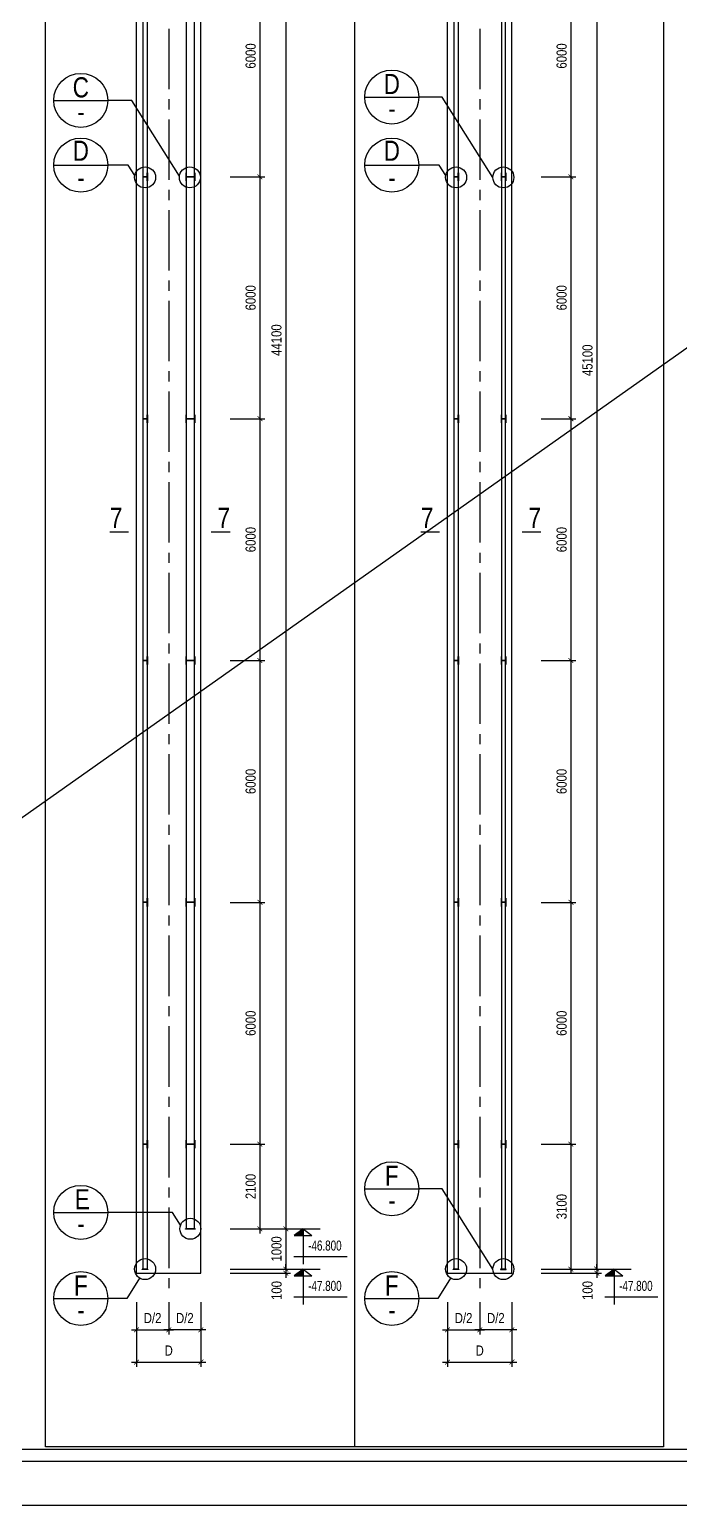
# Model space of a CAD drawing. Extents: x 171424 to 249266, y 74893 to 149166.
# Drawn here: x 200056 to 204088, y 74893 to 84048 of the extents above; entities that cross this region are included whole.
import ezdxf
from ezdxf.enums import TextEntityAlignment as Align

# ---------------------------------------------------------------- set-up
doc = ezdxf.new("R2010")
doc.units = 0
doc.header["$LTSCALE"] = 500
doc.header["$MEASUREMENT"] = 0
doc.header["$PDMODE"] = 3
doc.linetypes.add('CENTER2', pattern=[1.125, 0.75, -0.125, 0.125, -0.125])
doc.layers.get('0').update_dxf_attribs({"linetype": 'CONTINUOUS'})
doc.layers.get('DEFPOINTS').update_dxf_attribs({"linetype": 'CONTINUOUS'})
for name, color, linetype in [('01.CDC.AXIS', 160, 'CENTER2'), ('02.CDC.DIM', 1, 'CONTINUOUS'), ('03.CDC.BORDER', 3, 'CONTINUOUS'), ('06.CDC.TEXT', 2, 'CONTINUOUS'), ('10.CDC.HATCH', 9, 'CONTINUOUS'), ('11.CDC.NOTE', 8, 'CONTINUOUS'), ('CDC-KHUNGTEN', 7, 'CONTINUOUS'), ('CDC.10.HATCH', 9, 'CONTINUOUS')]:
    doc.layers.add(name, color=color, linetype=linetype)
doc.layers.add('KCS_Plotter', color=11, linetype='CONTINUOUS', plot=False)
doc.styles.add('ARIAL', font='arial.ttf', dxfattribs={"width": 0.8})
doc.dimstyles.new('DIM100-25', dxfattribs={"dimtxt": 63, "dimasz": 30, "dimexe": 30, "dimexo": 0, "dimgap": 25, "dimtad": 1, "dimdec": 0, "dimlfac": 4, "dimzin": 0, "dimdsep": 46, "dimtxsty": 'ARIAL', "dimblk": 'ARCHTICK', "dimblk1": 'ARCHTICK', "dimblk2": 'D', "dimcen": 0, "dimdle": 30, "dimclrd": 1, "dimclre": 1, "dimclrt": 2, "dimadec": 0, "dimazin": 0, "dimtfac": 1, "dimtdec": 0, "dimtix": 1, "dimtofl": 0, "dimtmove": 2, "dimatfit": 3, "dimldrblk": 'ARCHTICK', "dimfxl": 1, "dimtolj": 1, "dimtzin": 0, "dimarcsym": 0})
doc.dimstyles.new('DIM100-50', dxfattribs={"dimtxt": 63, "dimasz": 30, "dimexe": 30, "dimexo": 0, "dimgap": 40, "dimtad": 1, "dimdec": 0, "dimlfac": 2, "dimzin": 0, "dimdsep": 46, "dimtxsty": 'ARIAL', "dimblk": 'ARCHTICK', "dimcen": 0, "dimdle": 30, "dimclrd": 1, "dimclre": 1, "dimclrt": 2, "dimadec": 0, "dimazin": 0, "dimtfac": 1, "dimtdec": 0, "dimtix": 1, "dimtofl": 0, "dimtmove": 2, "dimatfit": 3, "dimldrblk": 'ARCHTICK', "dimfxl": 1, "dimtolj": 1, "dimtzin": 0, "dimarcsym": 0})

# ---------------------------------------------------------------- blocks, each defined once
blk = doc.blocks.new('_ArchTick')
at = {"color": 0, "linetype": 'ByBlock', "const_width": 0.15}
blk.add_lwpolyline([(-0.5, -0.5), (0.5, 0.5)], dxfattribs=at)
blk = doc.blocks.new('*D783')
at = {"layer": '02.CDC.DIM', "color": 1, "lineweight": -2, "transparency": 16777216}
for p, q in [((200719.6, 75990.7), (200719.6, 75752.5)), ((201119.6, 75990.7), (201119.6, 75752.5)), ((200689.6, 75782.5), (201149.6, 75782.5))]:
    blk.add_line(p, q, dxfattribs=at)
at = {"layer": 'DEFPOINTS', "color": 0, "transparency": 16777216}
for p in [(200719.6, 75990.7), (201119.6, 75990.7), (201119.6, 75782.5)]:
    blk.add_point(p, dxfattribs=at)
at = {"layer": '02.CDC.DIM', "color": 1, "lineweight": -2, "transparency": 16777216, "xscale": 30, "yscale": 30, "zscale": 30, "rotation": 180}
blk.add_blockref('_ArchTick', (200719.6, 75782.5), dxfattribs=at)
at = {"layer": '02.CDC.DIM', "color": 1, "lineweight": -2, "transparency": 16777216, "xscale": 30, "yscale": 30, "zscale": 30}
blk.add_blockref('_ArchTick', (201119.6, 75782.5), dxfattribs=at)
at = {"layer": '02.CDC.DIM', "color": 2, "transparency": 16777216, "insert": (200919.6, 75854), "char_height": 63, "attachment_point": 5, "style": 'ARIAL'}
blk.add_mtext('\\A1;D', dxfattribs=at)
blk = doc.blocks.new('*D784')
at = {"layer": '02.CDC.DIM', "color": 1, "lineweight": -2, "transparency": 16777216}
for p, q in [((200719.6, 76154.5), (200719.6, 75952.5)), ((200919.6, 76154.5), (200919.6, 75952.5)), ((200689.6, 75982.5), (200949.6, 75982.5))]:
    blk.add_line(p, q, dxfattribs=at)
at = {"layer": 'DEFPOINTS', "color": 0, "transparency": 16777216}
for p in [(200719.6, 76154.5), (200919.6, 76154.5), (200919.6, 75982.5)]:
    blk.add_point(p, dxfattribs=at)
at = {"layer": '02.CDC.DIM', "color": 1, "lineweight": -2, "transparency": 16777216, "xscale": 30, "yscale": 30, "zscale": 30, "rotation": 180}
blk.add_blockref('_ArchTick', (200719.6, 75982.5), dxfattribs=at)
at = {"layer": '02.CDC.DIM', "color": 1, "lineweight": -2, "transparency": 16777216, "xscale": 30, "yscale": 30, "zscale": 30}
blk.add_blockref('_ArchTick', (200919.6, 75982.5), dxfattribs=at)
at = {"layer": '02.CDC.DIM', "color": 2, "transparency": 16777216, "insert": (200819.6, 76055.1), "char_height": 63, "attachment_point": 5, "style": 'ARIAL'}
blk.add_mtext('\\A1;D/2', dxfattribs=at)
blk = doc.blocks.new('*D785')
at = {"layer": '02.CDC.DIM', "color": 1, "lineweight": -2, "transparency": 16777216}
for p, q in [((200919.6, 76154.5), (200919.6, 75952.5)), ((201119.6, 76154.5), (201119.6, 75952.5)), ((201149.6, 75982.5), (200889.6, 75982.5))]:
    blk.add_line(p, q, dxfattribs=at)
at = {"layer": 'DEFPOINTS', "color": 0, "transparency": 16777216}
for p in [(200919.6, 76154.5), (201119.6, 76154.5), (200919.6, 75982.5)]:
    blk.add_point(p, dxfattribs=at)
at = {"layer": '02.CDC.DIM', "color": 1, "lineweight": -2, "transparency": 16777216, "xscale": 30, "yscale": 30, "zscale": 30, "rotation": 180}
blk.add_blockref('_ArchTick', (200919.6, 75982.5), dxfattribs=at)
at = {"layer": '02.CDC.DIM', "color": 1, "lineweight": -2, "transparency": 16777216, "xscale": 30, "yscale": 30, "zscale": 30}
blk.add_blockref('_ArchTick', (201119.6, 75982.5), dxfattribs=at)
at = {"layer": '02.CDC.DIM', "color": 2, "transparency": 16777216, "insert": (201019.6, 76055.1), "char_height": 63, "attachment_point": 5, "style": 'ARIAL'}
blk.add_mtext('\\A1;D/2', dxfattribs=at)
blk = doc.blocks.new('*D788')
at = {"layer": '02.CDC.DIM', "color": 1, "lineweight": -2, "transparency": 16777216}
for p, q in [((201301, 84634.2), (201515.2, 84634.2)), ((201485.2, 84664.2), (201485.2, 83104.2)), ((201301, 83134.2), (201515.2, 83134.2))]:
    blk.add_line(p, q, dxfattribs=at)
at = {"layer": 'DEFPOINTS', "color": 0, "transparency": 16777216}
for p in [(201301, 84634.2), (201301, 83134.2), (201485.2, 83134.2)]:
    blk.add_point(p, dxfattribs=at)
at = {"layer": '02.CDC.DIM', "color": 1, "lineweight": -2, "transparency": 16777216, "xscale": 30, "yscale": 30, "zscale": 30}
for p, rotation in [((201485.2, 84634.2), 90), ((201485.2, 83134.2), 270)]:
    blk.add_blockref('_ArchTick', p, dxfattribs=dict(at, rotation=rotation))
at = {"layer": '02.CDC.DIM', "color": 2, "transparency": 16777216, "insert": (201428.1, 83884.2), "char_height": 63, "attachment_point": 5, "rotation": 90, "style": 'ARIAL'}
blk.add_mtext('\\A1;6000', dxfattribs=at)
blk = doc.blocks.new('D')
at = {"layer": '02.CDC.DIM'}
for p, q in [((-50, -50), (50, 50)), ((-86.75, 0), (86.75, 0))]:
    blk.add_line(p, q, dxfattribs=at)
blk = doc.blocks.new('*D789')
at = {"layer": '02.CDC.DIM', "color": 1, "lineweight": -2, "transparency": 16777216}
for p, q in [((201301, 83134.2), (201515.2, 83134.2)), ((201485.2, 83164.2), (201485.2, 81604.2)), ((201301, 81634.2), (201515.2, 81634.2))]:
    blk.add_line(p, q, dxfattribs=at)
at = {"layer": 'DEFPOINTS', "color": 0, "transparency": 16777216}
for p in [(201301, 83134.2), (201301, 81634.2), (201485.2, 81634.2)]:
    blk.add_point(p, dxfattribs=at)
at = {"layer": '02.CDC.DIM', "color": 1, "lineweight": -2, "transparency": 16777216, "xscale": 30, "yscale": 30, "zscale": 30}
for p, rotation in [((201485.2, 83134.2), 90), ((201485.2, 81634.2), 270)]:
    blk.add_blockref('_ArchTick', p, dxfattribs=dict(at, rotation=rotation))
at = {"layer": '02.CDC.DIM', "color": 2, "transparency": 16777216, "insert": (201428.1, 82384.2), "char_height": 63, "attachment_point": 5, "rotation": 90, "style": 'ARIAL'}
blk.add_mtext('\\A1;6000', dxfattribs=at)
blk = doc.blocks.new('*D790')
at = {"layer": '02.CDC.DIM', "color": 1, "lineweight": -2, "transparency": 16777216}
for p, q in [((201301, 81634.2), (201515.2, 81634.2)), ((201485.2, 81664.2), (201485.2, 80104.2)), ((201301, 80134.2), (201515.2, 80134.2))]:
    blk.add_line(p, q, dxfattribs=at)
at = {"layer": 'DEFPOINTS', "color": 0, "transparency": 16777216}
for p in [(201301, 81634.2), (201301, 80134.2), (201485.2, 80134.2)]:
    blk.add_point(p, dxfattribs=at)
at = {"layer": '02.CDC.DIM', "color": 1, "lineweight": -2, "transparency": 16777216, "xscale": 30, "yscale": 30, "zscale": 30}
for p, rotation in [((201485.2, 81634.2), 90), ((201485.2, 80134.2), 270)]:
    blk.add_blockref('_ArchTick', p, dxfattribs=dict(at, rotation=rotation))
at = {"layer": '02.CDC.DIM', "color": 2, "transparency": 16777216, "insert": (201428.1, 80884.2), "char_height": 63, "attachment_point": 5, "rotation": 90, "style": 'ARIAL'}
blk.add_mtext('\\A1;6000', dxfattribs=at)
blk = doc.blocks.new('*D791')
at = {"layer": '02.CDC.DIM', "color": 1, "lineweight": -2, "transparency": 16777216}
for p, q in [((201301, 80134.2), (201515.2, 80134.2)), ((201485.2, 80164.2), (201485.2, 78604.2)), ((201301, 78634.2), (201515.2, 78634.2))]:
    blk.add_line(p, q, dxfattribs=at)
at = {"layer": 'DEFPOINTS', "color": 0, "transparency": 16777216}
for p in [(201301, 80134.2), (201301, 78634.2), (201485.2, 78634.2)]:
    blk.add_point(p, dxfattribs=at)
at = {"layer": '02.CDC.DIM', "color": 1, "lineweight": -2, "transparency": 16777216, "xscale": 30, "yscale": 30, "zscale": 30}
for p, rotation in [((201485.2, 80134.2), 90), ((201485.2, 78634.2), 270)]:
    blk.add_blockref('_ArchTick', p, dxfattribs=dict(at, rotation=rotation))
at = {"layer": '02.CDC.DIM', "color": 2, "transparency": 16777216, "insert": (201428.1, 79384.2), "char_height": 63, "attachment_point": 5, "rotation": 90, "style": 'ARIAL'}
blk.add_mtext('\\A1;6000', dxfattribs=at)
blk = doc.blocks.new('*D792')
at = {"layer": '02.CDC.DIM', "color": 1, "lineweight": -2, "transparency": 16777216}
for p, q in [((201485.2, 78664.2), (201485.2, 77104.2)), ((201301, 78634.2), (201515.2, 78634.2)), ((201301, 77134.2), (201515.2, 77134.2))]:
    blk.add_line(p, q, dxfattribs=at)
at = {"layer": 'DEFPOINTS', "color": 0, "transparency": 16777216}
for p in [(201301, 78634.2), (201301, 77134.2), (201485.2, 77134.2)]:
    blk.add_point(p, dxfattribs=at)
at = {"layer": '02.CDC.DIM', "color": 1, "lineweight": -2, "transparency": 16777216, "xscale": 30, "yscale": 30, "zscale": 30}
for p, rotation in [((201485.2, 78634.2), 90), ((201485.2, 77134.2), 270)]:
    blk.add_blockref('_ArchTick', p, dxfattribs=dict(at, rotation=rotation))
at = {"layer": '02.CDC.DIM', "color": 2, "transparency": 16777216, "insert": (201428.1, 77884.2), "char_height": 63, "attachment_point": 5, "rotation": 90, "style": 'ARIAL'}
blk.add_mtext('\\A1;6000', dxfattribs=at)
blk = doc.blocks.new('*D793')
at = {"layer": '02.CDC.DIM', "color": 1, "lineweight": -2, "transparency": 16777216}
for p, q in [((201301, 77134.2), (201515.2, 77134.2)), ((201485.2, 77164.2), (201485.2, 76579.2)), ((201301, 76609.2), (201515.2, 76609.2))]:
    blk.add_line(p, q, dxfattribs=at)
at = {"layer": 'DEFPOINTS', "color": 0, "transparency": 16777216}
for p in [(201301, 77134.2), (201301, 76609.2), (201485.2, 76609.2)]:
    blk.add_point(p, dxfattribs=at)
at = {"layer": '02.CDC.DIM', "color": 1, "lineweight": -2, "transparency": 16777216, "xscale": 30, "yscale": 30, "zscale": 30}
for p, rotation in [((201485.2, 77134.2), 90), ((201485.2, 76609.2), 270)]:
    blk.add_blockref('_ArchTick', p, dxfattribs=dict(at, rotation=rotation))
at = {"layer": '02.CDC.DIM', "color": 2, "transparency": 16777216, "insert": (201428.1, 76871.7), "char_height": 63, "attachment_point": 5, "rotation": 90, "style": 'ARIAL'}
blk.add_mtext('\\A1;2100', dxfattribs=at)
blk = doc.blocks.new('*D794')
at = {"layer": '02.CDC.DIM', "color": 1, "lineweight": -2, "transparency": 16777216}
for p, q in [((201645.6, 76639.2), (201645.6, 76329.2)), ((201301, 76609.2), (201675.6, 76609.2)), ((201301, 76359.2), (201675.6, 76359.2))]:
    blk.add_line(p, q, dxfattribs=at)
at = {"layer": 'DEFPOINTS', "color": 0, "transparency": 16777216}
for p in [(201301, 76609.2), (201301, 76359.2), (201645.6, 76359.2)]:
    blk.add_point(p, dxfattribs=at)
at = {"layer": '02.CDC.DIM', "color": 1, "lineweight": -2, "transparency": 16777216, "xscale": 30, "yscale": 30, "zscale": 30}
for p, rotation in [((201645.6, 76609.2), 90), ((201645.6, 76359.2), 270)]:
    blk.add_blockref('_ArchTick', p, dxfattribs=dict(at, rotation=rotation))
at = {"layer": '02.CDC.DIM', "color": 2, "transparency": 16777216, "insert": (201588.4, 76484.2), "char_height": 63, "attachment_point": 5, "rotation": 90, "style": 'ARIAL'}
blk.add_mtext('\\A1;1000', dxfattribs=at)
blk = doc.blocks.new('*D795')
at = {"layer": '02.CDC.DIM', "color": 1, "lineweight": -2, "transparency": 16777216}
for p, q in [((201301, 76359.2), (201675.6, 76359.2)), ((201645.6, 76359.2), (201645.6, 76389.2)), ((201301, 76334.2), (201675.6, 76334.2)), ((201645.6, 76334.2), (201645.6, 76304.2))]:
    blk.add_line(p, q, dxfattribs=at)
at = {"layer": 'DEFPOINTS', "color": 0, "transparency": 16777216}
for p in [(201301, 76359.2), (201301, 76334.2), (201645.6, 76334.2)]:
    blk.add_point(p, dxfattribs=at)
at = {"layer": '02.CDC.DIM', "color": 1, "lineweight": -2, "transparency": 16777216, "xscale": 30, "yscale": 30, "zscale": 30}
for p, rotation in [((201645.6, 76359.2), 270), ((201645.6, 76334.2), 90)]:
    blk.add_blockref('_ArchTick', p, dxfattribs=dict(at, rotation=rotation))
at = {"layer": '02.CDC.DIM', "color": 2, "transparency": 16777216, "insert": (201589.1, 76226.5), "char_height": 63, "attachment_point": 5, "rotation": 90, "style": 'ARIAL'}
blk.add_mtext('\\A1;100', dxfattribs=at)
blk = doc.blocks.new('*D796')
at = {"layer": '02.CDC.DIM', "color": 1, "lineweight": -2, "transparency": 16777216}
for p, q in [((201301, 87634.2), (201675.6, 87634.2)), ((201645.6, 87664.2), (201645.6, 76579.2)), ((201301, 76609.2), (201675.6, 76609.2))]:
    blk.add_line(p, q, dxfattribs=at)
at = {"layer": 'DEFPOINTS', "color": 0, "transparency": 16777216}
for p in [(201301, 87634.2), (201301, 76609.2), (201645.6, 76609.2)]:
    blk.add_point(p, dxfattribs=at)
at = {"layer": '02.CDC.DIM', "color": 1, "lineweight": -2, "transparency": 16777216, "xscale": 30, "yscale": 30, "zscale": 30}
for p, rotation in [((201645.6, 87634.2), 90), ((201645.6, 76609.2), 270)]:
    blk.add_blockref('_ArchTick', p, dxfattribs=dict(at, rotation=rotation))
at = {"layer": '02.CDC.DIM', "color": 2, "transparency": 16777216, "insert": (201588.4, 82121.7), "char_height": 63, "attachment_point": 5, "rotation": 90, "style": 'ARIAL'}
blk.add_mtext('\\A1;44100', dxfattribs=at)
blk = doc.blocks.new('*D798')
at = {"layer": '02.CDC.DIM', "color": 1, "lineweight": -2, "transparency": 16777216}
for p, q in [((202649, 75990.7), (202649, 75752.5)), ((203049, 75990.7), (203049, 75752.5)), ((202619, 75782.5), (203079, 75782.5))]:
    blk.add_line(p, q, dxfattribs=at)
at = {"layer": 'DEFPOINTS', "color": 0, "transparency": 16777216}
for p in [(202649, 75990.7), (203049, 75990.7), (203049, 75782.5)]:
    blk.add_point(p, dxfattribs=at)
at = {"layer": '02.CDC.DIM', "color": 1, "lineweight": -2, "transparency": 16777216, "xscale": 30, "yscale": 30, "zscale": 30, "rotation": 180}
blk.add_blockref('_ArchTick', (202649, 75782.5), dxfattribs=at)
at = {"layer": '02.CDC.DIM', "color": 1, "lineweight": -2, "transparency": 16777216, "xscale": 30, "yscale": 30, "zscale": 30}
blk.add_blockref('_ArchTick', (203049, 75782.5), dxfattribs=at)
at = {"layer": '02.CDC.DIM', "color": 2, "transparency": 16777216, "insert": (202849, 75854), "char_height": 63, "attachment_point": 5, "style": 'ARIAL'}
blk.add_mtext('\\A1;D', dxfattribs=at)
blk = doc.blocks.new('*D799')
at = {"layer": '02.CDC.DIM', "color": 1, "lineweight": -2, "transparency": 16777216}
for p, q in [((202649, 76154.5), (202649, 75952.5)), ((202849, 76154.5), (202849, 75952.5)), ((202619, 75982.5), (202879, 75982.5))]:
    blk.add_line(p, q, dxfattribs=at)
at = {"layer": 'DEFPOINTS', "color": 0, "transparency": 16777216}
for p in [(202649, 76154.5), (202849, 76154.5), (202849, 75982.5)]:
    blk.add_point(p, dxfattribs=at)
at = {"layer": '02.CDC.DIM', "color": 1, "lineweight": -2, "transparency": 16777216, "xscale": 30, "yscale": 30, "zscale": 30, "rotation": 180}
blk.add_blockref('_ArchTick', (202649, 75982.5), dxfattribs=at)
at = {"layer": '02.CDC.DIM', "color": 1, "lineweight": -2, "transparency": 16777216, "xscale": 30, "yscale": 30, "zscale": 30}
blk.add_blockref('_ArchTick', (202849, 75982.5), dxfattribs=at)
at = {"layer": '02.CDC.DIM', "color": 2, "transparency": 16777216, "insert": (202749, 76055.1), "char_height": 63, "attachment_point": 5, "style": 'ARIAL'}
blk.add_mtext('\\A1;D/2', dxfattribs=at)
blk = doc.blocks.new('*D800')
at = {"layer": '02.CDC.DIM', "color": 1, "lineweight": -2, "transparency": 16777216}
for p, q in [((202849, 76154.5), (202849, 75952.5)), ((203049, 76154.5), (203049, 75952.5)), ((203079, 75982.5), (202819, 75982.5))]:
    blk.add_line(p, q, dxfattribs=at)
at = {"layer": 'DEFPOINTS', "color": 0, "transparency": 16777216}
for p in [(202849, 76154.5), (203049, 76154.5), (202849, 75982.5)]:
    blk.add_point(p, dxfattribs=at)
at = {"layer": '02.CDC.DIM', "color": 1, "lineweight": -2, "transparency": 16777216, "xscale": 30, "yscale": 30, "zscale": 30, "rotation": 180}
blk.add_blockref('_ArchTick', (202849, 75982.5), dxfattribs=at)
at = {"layer": '02.CDC.DIM', "color": 1, "lineweight": -2, "transparency": 16777216, "xscale": 30, "yscale": 30, "zscale": 30}
blk.add_blockref('_ArchTick', (203049, 75982.5), dxfattribs=at)
at = {"layer": '02.CDC.DIM', "color": 2, "transparency": 16777216, "insert": (202949, 76055.1), "char_height": 63, "attachment_point": 5, "style": 'ARIAL'}
blk.add_mtext('\\A1;D/2', dxfattribs=at)
blk = doc.blocks.new('*D803')
at = {"layer": '02.CDC.DIM', "color": 1, "lineweight": -2, "transparency": 16777216}
for p, q in [((203230.4, 84634.2), (203444.6, 84634.2)), ((203414.6, 84664.2), (203414.6, 83104.2)), ((203230.4, 83134.2), (203444.6, 83134.2))]:
    blk.add_line(p, q, dxfattribs=at)
at = {"layer": 'DEFPOINTS', "color": 0, "transparency": 16777216}
for p in [(203230.4, 84634.2), (203230.4, 83134.2), (203414.6, 83134.2)]:
    blk.add_point(p, dxfattribs=at)
at = {"layer": '02.CDC.DIM', "color": 1, "lineweight": -2, "transparency": 16777216, "xscale": 30, "yscale": 30, "zscale": 30}
for p, rotation in [((203414.6, 84634.2), 90), ((203414.6, 83134.2), 270)]:
    blk.add_blockref('_ArchTick', p, dxfattribs=dict(at, rotation=rotation))
at = {"layer": '02.CDC.DIM', "color": 2, "transparency": 16777216, "insert": (203357.5, 83884.2), "char_height": 63, "attachment_point": 5, "rotation": 90, "style": 'ARIAL'}
blk.add_mtext('\\A1;6000', dxfattribs=at)
blk = doc.blocks.new('*D804')
at = {"layer": '02.CDC.DIM', "color": 1, "lineweight": -2, "transparency": 16777216}
for p, q in [((203230.4, 83134.2), (203444.6, 83134.2)), ((203414.6, 83164.2), (203414.6, 81604.2)), ((203230.4, 81634.2), (203444.6, 81634.2))]:
    blk.add_line(p, q, dxfattribs=at)
at = {"layer": 'DEFPOINTS', "color": 0, "transparency": 16777216}
for p in [(203230.4, 83134.2), (203230.4, 81634.2), (203414.6, 81634.2)]:
    blk.add_point(p, dxfattribs=at)
at = {"layer": '02.CDC.DIM', "color": 1, "lineweight": -2, "transparency": 16777216, "xscale": 30, "yscale": 30, "zscale": 30}
for p, rotation in [((203414.6, 83134.2), 90), ((203414.6, 81634.2), 270)]:
    blk.add_blockref('_ArchTick', p, dxfattribs=dict(at, rotation=rotation))
at = {"layer": '02.CDC.DIM', "color": 2, "transparency": 16777216, "insert": (203357.5, 82384.2), "char_height": 63, "attachment_point": 5, "rotation": 90, "style": 'ARIAL'}
blk.add_mtext('\\A1;6000', dxfattribs=at)
blk = doc.blocks.new('*D805')
at = {"layer": '02.CDC.DIM', "color": 1, "lineweight": -2, "transparency": 16777216}
for p, q in [((203230.4, 81634.2), (203444.6, 81634.2)), ((203414.6, 81664.2), (203414.6, 80104.2)), ((203230.4, 80134.2), (203444.6, 80134.2))]:
    blk.add_line(p, q, dxfattribs=at)
at = {"layer": 'DEFPOINTS', "color": 0, "transparency": 16777216}
for p in [(203230.4, 81634.2), (203230.4, 80134.2), (203414.6, 80134.2)]:
    blk.add_point(p, dxfattribs=at)
at = {"layer": '02.CDC.DIM', "color": 1, "lineweight": -2, "transparency": 16777216, "xscale": 30, "yscale": 30, "zscale": 30}
for p, rotation in [((203414.6, 81634.2), 90), ((203414.6, 80134.2), 270)]:
    blk.add_blockref('_ArchTick', p, dxfattribs=dict(at, rotation=rotation))
at = {"layer": '02.CDC.DIM', "color": 2, "transparency": 16777216, "insert": (203357.5, 80884.2), "char_height": 63, "attachment_point": 5, "rotation": 90, "style": 'ARIAL'}
blk.add_mtext('\\A1;6000', dxfattribs=at)
blk = doc.blocks.new('*D806')
at = {"layer": '02.CDC.DIM', "color": 1, "lineweight": -2, "transparency": 16777216}
for p, q in [((203230.4, 80134.2), (203444.6, 80134.2)), ((203414.6, 80164.2), (203414.6, 78604.2)), ((203230.4, 78634.2), (203444.6, 78634.2))]:
    blk.add_line(p, q, dxfattribs=at)
at = {"layer": 'DEFPOINTS', "color": 0, "transparency": 16777216}
for p in [(203230.4, 80134.2), (203230.4, 78634.2), (203414.6, 78634.2)]:
    blk.add_point(p, dxfattribs=at)
at = {"layer": '02.CDC.DIM', "color": 1, "lineweight": -2, "transparency": 16777216, "xscale": 30, "yscale": 30, "zscale": 30}
for p, rotation in [((203414.6, 80134.2), 90), ((203414.6, 78634.2), 270)]:
    blk.add_blockref('_ArchTick', p, dxfattribs=dict(at, rotation=rotation))
at = {"layer": '02.CDC.DIM', "color": 2, "transparency": 16777216, "insert": (203357.5, 79384.2), "char_height": 63, "attachment_point": 5, "rotation": 90, "style": 'ARIAL'}
blk.add_mtext('\\A1;6000', dxfattribs=at)
blk = doc.blocks.new('*D807')
at = {"layer": '02.CDC.DIM', "color": 1, "lineweight": -2, "transparency": 16777216}
for p, q in [((203414.6, 78664.2), (203414.6, 77104.2)), ((203230.4, 78634.2), (203444.6, 78634.2)), ((203230.4, 77134.2), (203444.6, 77134.2))]:
    blk.add_line(p, q, dxfattribs=at)
at = {"layer": 'DEFPOINTS', "color": 0, "transparency": 16777216}
for p in [(203230.4, 78634.2), (203230.4, 77134.2), (203414.6, 77134.2)]:
    blk.add_point(p, dxfattribs=at)
at = {"layer": '02.CDC.DIM', "color": 1, "lineweight": -2, "transparency": 16777216, "xscale": 30, "yscale": 30, "zscale": 30}
for p, rotation in [((203414.6, 78634.2), 90), ((203414.6, 77134.2), 270)]:
    blk.add_blockref('_ArchTick', p, dxfattribs=dict(at, rotation=rotation))
at = {"layer": '02.CDC.DIM', "color": 2, "transparency": 16777216, "insert": (203357.5, 77884.2), "char_height": 63, "attachment_point": 5, "rotation": 90, "style": 'ARIAL'}
blk.add_mtext('\\A1;6000', dxfattribs=at)
blk = doc.blocks.new('*D808')
at = {"layer": '02.CDC.DIM', "color": 1, "lineweight": -2, "transparency": 16777216}
for p, q in [((203230.4, 77134.2), (203444.6, 77134.2)), ((203414.6, 77164.2), (203414.6, 76329.2)), ((203230.4, 76359.2), (203444.6, 76359.2))]:
    blk.add_line(p, q, dxfattribs=at)
at = {"layer": 'DEFPOINTS', "color": 0, "transparency": 16777216}
for p in [(203230.4, 77134.2), (203230.4, 76359.2), (203414.6, 76359.2)]:
    blk.add_point(p, dxfattribs=at)
at = {"layer": '02.CDC.DIM', "color": 1, "lineweight": -2, "transparency": 16777216, "xscale": 30, "yscale": 30, "zscale": 30}
for p, rotation in [((203414.6, 77134.2), 90), ((203414.6, 76359.2), 270)]:
    blk.add_blockref('_ArchTick', p, dxfattribs=dict(at, rotation=rotation))
at = {"layer": '02.CDC.DIM', "color": 2, "transparency": 16777216, "insert": (203357.5, 76746.7), "char_height": 63, "attachment_point": 5, "rotation": 90, "style": 'ARIAL'}
blk.add_mtext('\\A1;3100', dxfattribs=at)
blk = doc.blocks.new('*D809')
at = {"layer": '02.CDC.DIM', "color": 1, "lineweight": -2, "transparency": 16777216}
for p, q in [((203230.4, 76359.2), (203605, 76359.2)), ((203575, 76359.2), (203575, 76389.2)), ((203230.4, 76334.2), (203605, 76334.2)), ((203575, 76334.2), (203575, 76304.2))]:
    blk.add_line(p, q, dxfattribs=at)
at = {"layer": 'DEFPOINTS', "color": 0, "transparency": 16777216}
for p in [(203230.4, 76359.2), (203230.4, 76334.2), (203575, 76334.2)]:
    blk.add_point(p, dxfattribs=at)
at = {"layer": '02.CDC.DIM', "color": 1, "lineweight": -2, "transparency": 16777216, "xscale": 30, "yscale": 30, "zscale": 30}
for p, rotation in [((203575, 76359.2), 270), ((203575, 76334.2), 90)]:
    blk.add_blockref('_ArchTick', p, dxfattribs=dict(at, rotation=rotation))
at = {"layer": '02.CDC.DIM', "color": 2, "transparency": 16777216, "insert": (203518.5, 76226.5), "char_height": 63, "attachment_point": 5, "rotation": 90, "style": 'ARIAL'}
blk.add_mtext('\\A1;100', dxfattribs=at)
blk = doc.blocks.new('*D810')
at = {"layer": '02.CDC.DIM', "color": 1, "lineweight": -2, "transparency": 16777216}
for p, q in [((203230.4, 87634.2), (203605, 87634.2)), ((203575, 87664.2), (203575, 76329.2)), ((203230.4, 76359.2), (203605, 76359.2))]:
    blk.add_line(p, q, dxfattribs=at)
at = {"layer": 'DEFPOINTS', "color": 0, "transparency": 16777216}
for p in [(203230.4, 87634.2), (203230.4, 76359.2), (203575, 76359.2)]:
    blk.add_point(p, dxfattribs=at)
at = {"layer": '02.CDC.DIM', "color": 1, "lineweight": -2, "transparency": 16777216, "xscale": 30, "yscale": 30, "zscale": 30}
for p, rotation in [((203575, 87634.2), 90), ((203575, 76359.2), 270)]:
    blk.add_blockref('_ArchTick', p, dxfattribs=dict(at, rotation=rotation))
at = {"layer": '02.CDC.DIM', "color": 2, "transparency": 16777216, "insert": (203517.9, 81996.7), "char_height": 63, "attachment_point": 5, "rotation": 90, "style": 'ARIAL'}
blk.add_mtext('\\A1;45100', dxfattribs=at)
blk = doc.blocks.new('KHUNG A1')
at = {"layer": 'CDC-KHUNGTEN'}
blk.add_lwpolyline([(10366.22, 712.17), (10366.22, 1278.17), (9655.22, 1278.17), (9655.22, 712.17)], close=True, dxfattribs=at)
at = {"layer": 'CDC.10.HATCH', "color": 8}
blk.add_lwpolyline([(9652.22, 709.17), (10447.22, 709.17), (10447.22, 1281.17), (9652.22, 1281.17)], close=True, dxfattribs=at)
at = {"layer": 'DEFPOINTS', "color": 1}
blk.add_lwpolyline([(9617.22, 698.17), (9617.22, 1292.17), (10458.22, 1292.17), (10458.22, 698.17), (9617.22, 698.17)], close=True, dxfattribs=at)

msp = doc.modelspace()

# ---------------------------------------------------------------- linework, layer by layer
at = {"layer": '01.CDC.AXIS'}
for p, q in [((200919.6, 87990.67), (200919.6, 76219.24)), ((202849.01, 87990.67), (202849.01, 76219.24))]:
    msp.add_line(p, q, dxfattribs=at)
at = {"layer": '03.CDC.BORDER'}
for p, q in [((202072.2, 88895.41), (202072.2, 75255.83)), ((201083.86, 76609.24), (201023.86, 76609.24)), ((200755.34, 76359.24), (200790.34, 76359.24)), ((200790.34, 76359.24), (200755.34, 76359.24)), ((202684.75, 76359.24), (202719.75, 76359.24)), ((202719.75, 76359.24), (202684.75, 76359.24)), ((203013.27, 76359.24), (202978.27, 76359.24)), ((202978.27, 76359.24), (203013.27, 76359.24))]:
    msp.add_line(p, q, dxfattribs=at)
for points in [[(200155.93, 89355.41), (203988.46, 89355.41), (203988.46, 75255.83), (200155.93, 75255.83)], [(200760.34, 84634.24), (200785.34, 84634.24), (200785.34, 83134.24), (200760.34, 83134.24)], [(201078.86, 84634.24), (201028.86, 84634.24), (201028.86, 83134.24), (201078.86, 83134.24)], [(202689.75, 84634.24), (202714.75, 84634.24), (202714.75, 83134.24), (202689.75, 83134.24)], [(203008.27, 84634.24), (202983.27, 84634.24), (202983.27, 83134.24), (203008.27, 83134.24)], [(200758.42, 83109.32), (200760.34, 83109.32), (200760.34, 83159.17), (200758.42, 83159.17)], [(200760.34, 83134.24), (200785.34, 83134.24), (200785.34, 81634.24), (200760.34, 81634.24)], [(200787.26, 83109.32), (200785.34, 83109.32), (200785.34, 83159.17), (200787.26, 83159.17)], [(201026.94, 83109.32), (201028.86, 83109.32), (201028.86, 83159.17), (201026.94, 83159.17)], [(201078.86, 83134.24), (201028.86, 83134.24), (201028.86, 81634.24), (201078.86, 81634.24)], [(201080.78, 83109.32), (201078.86, 83109.32), (201078.86, 83159.17), (201080.78, 83159.17)], [(202687.83, 83109.32), (202689.75, 83109.32), (202689.75, 83159.17), (202687.83, 83159.17)], [(202689.75, 83134.24), (202714.75, 83134.24), (202714.75, 81634.24), (202689.75, 81634.24)], [(202716.67, 83109.32), (202714.75, 83109.32), (202714.75, 83159.17), (202716.67, 83159.17)], [(202981.36, 83109.32), (202983.27, 83109.32), (202983.27, 83159.17), (202981.36, 83159.17)], [(203008.27, 83134.24), (202983.27, 83134.24), (202983.27, 81634.24), (203008.27, 81634.24)], [(203010.19, 83109.32), (203008.27, 83109.32), (203008.27, 83159.17), (203010.19, 83159.17)], [(200758.42, 81609.32), (200760.34, 81609.32), (200760.34, 81659.17), (200758.42, 81659.17)], [(200760.34, 81634.24), (200785.34, 81634.24), (200785.34, 80134.24), (200760.34, 80134.24)], [(200787.26, 81609.32), (200785.34, 81609.32), (200785.34, 81659.17), (200787.26, 81659.17)], [(201026.94, 81609.32), (201028.86, 81609.32), (201028.86, 81659.17), (201026.94, 81659.17)], [(201078.86, 81634.24), (201028.86, 81634.24), (201028.86, 80134.24), (201078.86, 80134.24)], [(201080.78, 81609.32), (201078.86, 81609.32), (201078.86, 81659.17), (201080.78, 81659.17)], [(202687.83, 81609.32), (202689.75, 81609.32), (202689.75, 81659.17), (202687.83, 81659.17)], [(202689.75, 81634.24), (202714.75, 81634.24), (202714.75, 80134.24), (202689.75, 80134.24)], [(202716.67, 81609.32), (202714.75, 81609.32), (202714.75, 81659.17), (202716.67, 81659.17)], [(202981.36, 81609.32), (202983.27, 81609.32), (202983.27, 81659.17), (202981.36, 81659.17)], [(203008.27, 81634.24), (202983.27, 81634.24), (202983.27, 80134.24), (203008.27, 80134.24)], [(203010.19, 81609.32), (203008.27, 81609.32), (203008.27, 81659.17), (203010.19, 81659.17)], [(200758.42, 80109.32), (200760.34, 80109.32), (200760.34, 80159.17), (200758.42, 80159.17)], [(200760.34, 80134.24), (200785.34, 80134.24), (200785.34, 78634.24), (200760.34, 78634.24)], [(200787.26, 80109.32), (200785.34, 80109.32), (200785.34, 80159.17), (200787.26, 80159.17)], [(201026.94, 80109.32), (201028.86, 80109.32), (201028.86, 80159.17), (201026.94, 80159.17)], [(201078.86, 80134.24), (201028.86, 80134.24), (201028.86, 78634.24), (201078.86, 78634.24)], [(201080.78, 80109.32), (201078.86, 80109.32), (201078.86, 80159.17), (201080.78, 80159.17)], [(202687.83, 80109.32), (202689.75, 80109.32), (202689.75, 80159.17), (202687.83, 80159.17)], [(202689.75, 80134.24), (202714.75, 80134.24), (202714.75, 78634.24), (202689.75, 78634.24)], [(202716.67, 80109.32), (202714.75, 80109.32), (202714.75, 80159.17), (202716.67, 80159.17)], [(202981.36, 80109.32), (202983.27, 80109.32), (202983.27, 80159.17), (202981.36, 80159.17)], [(203008.27, 80134.24), (202983.27, 80134.24), (202983.27, 78634.24), (203008.27, 78634.24)], [(203010.19, 80109.32), (203008.27, 80109.32), (203008.27, 80159.17), (203010.19, 80159.17)], [(200758.42, 78609.32), (200760.34, 78609.32), (200760.34, 78659.17), (200758.42, 78659.17)], [(200787.26, 78609.32), (200785.34, 78609.32), (200785.34, 78659.17), (200787.26, 78659.17)], [(201026.94, 78609.32), (201028.86, 78609.32), (201028.86, 78659.17), (201026.94, 78659.17)], [(201080.78, 78609.32), (201078.86, 78609.32), (201078.86, 78659.17), (201080.78, 78659.17)], [(202687.83, 78609.32), (202689.75, 78609.32), (202689.75, 78659.17), (202687.83, 78659.17)], [(202716.67, 78609.32), (202714.75, 78609.32), (202714.75, 78659.17), (202716.67, 78659.17)], [(202981.36, 78609.32), (202983.27, 78609.32), (202983.27, 78659.17), (202981.36, 78659.17)], [(203010.19, 78609.32), (203008.27, 78609.32), (203008.27, 78659.17), (203010.19, 78659.17)], [(200760.34, 78634.24), (200785.34, 78634.24), (200785.34, 77134.24), (200760.34, 77134.24)], [(201078.86, 78634.24), (201028.86, 78634.24), (201028.86, 77134.24), (201078.86, 77134.24)], [(202689.75, 78634.24), (202714.75, 78634.24), (202714.75, 77134.24), (202689.75, 77134.24)], [(203008.27, 78634.24), (202983.27, 78634.24), (202983.27, 77134.24), (203008.27, 77134.24)], [(200758.42, 77109.32), (200760.34, 77109.32), (200760.34, 77159.17), (200758.42, 77159.17)], [(200787.26, 77109.32), (200785.34, 77109.32), (200785.34, 77159.17), (200787.26, 77159.17)], [(201026.94, 77109.32), (201028.86, 77109.32), (201028.86, 77159.17), (201026.94, 77159.17)], [(201080.78, 77109.32), (201078.86, 77109.32), (201078.86, 77159.17), (201080.78, 77159.17)], [(202687.83, 77109.32), (202689.75, 77109.32), (202689.75, 77159.17), (202687.83, 77159.17)], [(202716.67, 77109.32), (202714.75, 77109.32), (202714.75, 77159.17), (202716.67, 77159.17)], [(202981.36, 77109.32), (202983.27, 77109.32), (202983.27, 77159.17), (202981.36, 77159.17)], [(203010.19, 77109.32), (203008.27, 77109.32), (203008.27, 77159.17), (203010.19, 77159.17)], [(201023.86, 76607.32), (201023.86, 76609.24), (201083.86, 76609.24), (201083.86, 76607.32)], [(200755.34, 76357.32), (200755.34, 76359.24), (200790.34, 76359.24), (200790.34, 76357.32)], [(202684.75, 76357.32), (202684.75, 76359.24), (202719.75, 76359.24), (202719.75, 76357.32)], [(203013.27, 76357.32), (203013.27, 76359.24), (202978.27, 76359.24), (202978.27, 76357.32)]]:
    msp.add_lwpolyline(points, close=True, dxfattribs=at)
for points in [[(200760.34, 76359.24), (200760.34, 77134.24), (200785.34, 77134.24), (200785.34, 76359.24)], [(201078.86, 76609.24), (201078.86, 77134.24), (201028.86, 77134.24), (201028.86, 76609.24)], [(202689.75, 76359.24), (202689.75, 77134.24), (202714.75, 77134.24), (202714.75, 76359.24)], [(203008.27, 76359.24), (203008.27, 77134.24), (202983.27, 77134.24), (202983.27, 76359.24)]]:
    msp.add_lwpolyline(points, dxfattribs=at)
at = {"layer": '10.CDC.HATCH'}
for p, q in [((200719.6, 76334.24), (200719.6, 87784.24)), ((201119.6, 76334.24), (201119.6, 87784.24)), ((202649.01, 76334.24), (202649.01, 87784.24)), ((203049.01, 76334.24), (203049.01, 87784.24)), ((200719.6, 76334.24), (201119.6, 76334.24)), ((202649.01, 76334.24), (203049.01, 76334.24))]:
    msp.add_line(p, q, dxfattribs=at)
at = {"layer": '11.CDC.NOTE'}
for p, q in [((200206.41, 83608.66), (200541.82, 83608.66)), ((202135.82, 83629.27), (202471.23, 83629.27)), ((200206.41, 83207.29), (200541.82, 83207.29)), ((202135.82, 83207.29), (202471.23, 83207.29)), ((202135.82, 76857.4), (202471.23, 76857.4)), ((200206.41, 76710.98), (200541.82, 76710.98)), ((201645.61, 76609.24), (201860.14, 76609.24)), ((201752.88, 76609.24), (201698.88, 76567.86)), ((201698.88, 76567.86), (201806.88, 76567.86)), ((201752.88, 76609.24), (201752.88, 76389.29)), ((201752.88, 76609.24), (201806.88, 76567.86)), ((201645.61, 76359.24), (201860.14, 76359.24)), ((201696.58, 76438.11), (202025.72, 76438.11)), ((201752.88, 76359.24), (201698.88, 76317.86)), ((201752.88, 76359.24), (201752.88, 76139.29)), ((201752.88, 76359.24), (201806.88, 76317.86)), ((203575.02, 76359.24), (203789.55, 76359.24)), ((203682.29, 76359.24), (203628.29, 76317.86)), ((203682.29, 76359.24), (203682.29, 76139.29)), ((203682.29, 76359.24), (203736.29, 76317.86)), ((201698.88, 76317.86), (201806.88, 76317.86)), ((203628.29, 76317.86), (203736.29, 76317.86)), ((200206.41, 76176.83), (200541.82, 76176.83)), ((201696.58, 76188.11), (202025.72, 76188.11)), ((202135.82, 76176.83), (202471.23, 76176.83)), ((203625.99, 76188.11), (203955.14, 76188.11))]:
    msp.add_line(p, q, dxfattribs=at)
for points in [[(200986.31, 83139.53), (200690.73, 83608.66), (200541.82, 83608.66)], [(202930.67, 83131.12), (202616.79, 83629.27), (202471.23, 83629.27)], [(200708.8, 83142.84), (200668.18, 83207.29), (200541.82, 83207.29)], [(202638.21, 83142.84), (202597.6, 83207.29), (202471.23, 83207.29)], [(202930.67, 76359.24), (202616.79, 76857.4), (202471.23, 76857.4)], [(200992.92, 76632.16), (200943.26, 76710.98), (200541.82, 76710.98)], [(200739, 76303.62), (200659.12, 76176.83), (200541.82, 76176.83)], [(202668.41, 76303.62), (202588.53, 76176.83), (202471.23, 76176.83)]]:
    msp.add_lwpolyline(points, dxfattribs=at)
for centre, radius in [((200374.11, 83608.66), 167.71), ((202303.53, 83629.27), 167.71), ((200374.11, 83207.29), 167.71), ((202303.53, 83207.29), 167.71), ((200772.84, 83131.12), 65.11), ((201050.87, 83131.12), 65.11), ((202702.25, 83131.12), 65.11), ((202995.77, 83131.12), 65.11), ((202303.53, 76857.4), 167.71), ((200374.11, 76710.98), 167.71), ((201053.86, 76609.24), 65.11), ((200772.84, 76359.24), 65.11), ((202702.25, 76359.24), 65.11), ((202995.77, 76359.24), 65.11), ((200374.11, 76176.83), 167.71), ((202303.53, 76176.83), 167.71)]:
    msp.add_circle(centre, radius, dxfattribs=at)
for points in [[(201698.88, 76567.86), (201752.88, 76609.24), (201752.88, 76567.86), (201752.88, 76609.24)], [(201698.88, 76317.86), (201752.88, 76359.24), (201752.88, 76317.86), (201752.88, 76359.24)], [(203628.29, 76317.86), (203682.29, 76359.24), (203682.29, 76317.86), (203682.29, 76359.24)]]:
    msp.add_solid(points, dxfattribs=at)
at = {"layer": 'KCS_Plotter'}
msp.add_line((193967.17, 74892.91), (214992.17, 89742.91), dxfattribs=at)

# ---------------------------------------------------------------- block references
at = {"xscale": 25, "yscale": 25, "zscale": 25}
msp.add_blockref('KHUNG A1', (-46463.42, 57438.58), dxfattribs=at)

# ---------------------------------------------------------------- texts
at = {"layer": '06.CDC.TEXT', "style": 'ARIAL', "width": 0.8}
for s, p in [('D', (202303.53, 83710.35)), ('C', (200374.11, 83689.74)), ('-', (200375.56, 83538.64)), ('-', (202304.98, 83559.26)), ('D', (200374.11, 83296.48)), ('D', (202303.53, 83296.48)), ('-', (200375.71, 83130.27)), ('-', (202305.12, 83130.27)), ('F', (202303.53, 76938.48)), ('E', (200383.71, 76792.06)), ('-', (202304.98, 76787.38)), ('-', (200375.56, 76640.97)), ('F', (200374.11, 76257.91)), ('F', (202303.53, 76257.91)), ('-', (200375.56, 76106.82)), ('-', (202304.98, 76106.82))]:
    msp.add_text(s, height=125, dxfattribs=at).set_placement(p, align=Align.MIDDLE_CENTER)
for s, p in [('%%U7 ', (200612.74, 80956.95)), ('%%U 7', (201241.59, 80956.95)), ('%%U7 ', (202542.15, 80956.95)), ('%%U 7', (203171, 80956.95))]:
    msp.add_text(s, height=125, dxfattribs=at).set_placement(p, align=Align.CENTER)
at = {"layer": '06.CDC.TEXT', "style": 'ARIAL', "width": 0.7}
for s, p in [('-46.800', (201888.6, 76505.14)), ('-47.800', (201888.6, 76255.14)), ('-47.800', (203818.02, 76255.14))]:
    msp.add_text(s, height=62.5, dxfattribs=at).set_placement(p, align=Align.MIDDLE)

# ---------------------------------------------------------------- dimensions: what is measured, and where the dimension line sits
at = {"layer": '02.CDC.DIM'}
for base, p1, p2, picture, middle in [((201645.61, 76609.24), (201301.01, 87634.24), (201301.01, 76609.24), '*D796', (201588.45, 82121.74)), ((203575.02, 76359.24), (203230.42, 87634.24), (203230.42, 76359.24), '*D810', (203517.86, 81996.74)), ((201485.23, 83134.24), (201301.01, 84634.24), (201301.01, 83134.24), '*D788', (201428.06, 83884.24)), ((203414.64, 83134.24), (203230.42, 84634.24), (203230.42, 83134.24), '*D803', (203357.48, 83884.24)), ((201485.23, 81634.24), (201301.01, 83134.24), (201301.01, 81634.24), '*D789', (201428.06, 82384.24)), ((203414.64, 81634.24), (203230.42, 83134.24), (203230.42, 81634.24), '*D804', (203357.48, 82384.24)), ((201485.23, 80134.24), (201301.01, 81634.24), (201301.01, 80134.24), '*D790', (201428.06, 80884.24)), ((203414.64, 80134.24), (203230.42, 81634.24), (203230.42, 80134.24), '*D805', (203357.48, 80884.24)), ((201485.23, 78634.24), (201301.01, 80134.24), (201301.01, 78634.24), '*D791', (201428.06, 79384.24)), ((203414.64, 78634.24), (203230.42, 80134.24), (203230.42, 78634.24), '*D806', (203357.48, 79384.24)), ((201485.23, 77134.24), (201301.01, 78634.24), (201301.01, 77134.24), '*D792', (201428.06, 77884.24)), ((203414.64, 77134.24), (203230.42, 78634.24), (203230.42, 77134.24), '*D807', (203357.48, 77884.24)), ((201485.23, 76609.24), (201301.01, 77134.24), (201301.01, 76609.24), '*D793', (201428.06, 76871.74)), ((203414.64, 76359.24), (203230.42, 77134.24), (203230.42, 76359.24), '*D808', (203357.45, 76746.74)), ((201645.61, 76359.24), (201301.01, 76609.24), (201301.01, 76359.24), '*D794', (201588.45, 76484.24))]:
    dim = msp.add_linear_dim(base=base, p1=p1, p2=p2, angle=90, dimstyle='DIM100-25', dxfattribs=at)
    dim.commit()
    dim.dimension.update_dxf_attribs({"geometry": picture, "text_midpoint": middle})
for base, p1, p2, picture, middle in [((201645.61, 76334.24), (201301.01, 76359.24), (201301.01, 76334.24), '*D795', (201589.11, 76226.46)), ((203575.02, 76334.24), (203230.42, 76359.24), (203230.42, 76334.24), '*D809', (203518.52, 76226.46))]:
    dim = msp.add_linear_dim(base=base, p1=p1, p2=p2, angle=90, dimstyle='DIM100-25', dxfattribs=at)
    dim.commit()
    dim.dimension.update_dxf_attribs({"geometry": picture, "text_midpoint": middle, "dimtype": 160})
for base, p1, p2, text, picture, middle in [((200919.6, 75982.48), (200719.6, 76154.45), (200919.6, 76154.45), 'D/2', '*D784', (200819.6, 76055.05)), ((200919.6, 75982.48), (201119.6, 76154.45), (200919.6, 76154.45), 'D/2', '*D785', (201019.6, 76055.05)), ((202849.01, 75982.48), (202649.01, 76154.45), (202849.01, 76154.45), 'D/2', '*D799', (202749.01, 76055.05)), ((202849.01, 75982.48), (203049.01, 76154.45), (202849.01, 76154.45), 'D/2', '*D800', (202949.01, 76055.05)), ((201119.6, 75782.48), (200719.6, 75990.73), (201119.6, 75990.73), 'D', '*D783', (200919.6, 75853.98)), ((203049.01, 75782.48), (202649.01, 75990.73), (203049.01, 75990.73), 'D', '*D798', (202849.01, 75853.98))]:
    dim = msp.add_linear_dim(base=base, p1=p1, p2=p2, text=text, dimstyle='DIM100-50', dxfattribs=at)
    dim.commit()
    dim.dimension.update_dxf_attribs({"geometry": picture, "text_midpoint": middle})

doc.saveas('drawing.dxf')
